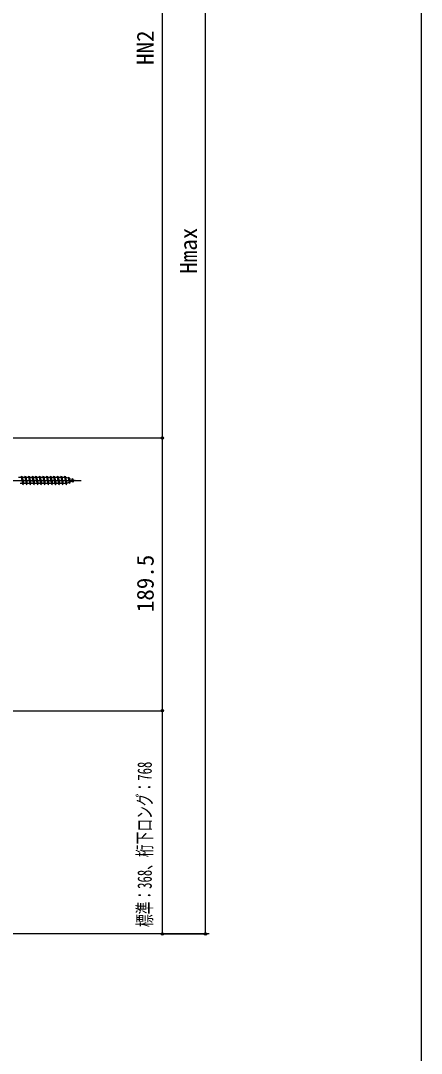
# Model space of a CAD drawing. Units: millimetres, scale not verified. Extents: x -700 to 700, y -1043 to 1037.
# Drawn here: x 422 to 700, y -203 to 514 of the extents above; entities that cross this region are included whole.
import ezdxf
from ezdxf.enums import TextEntityAlignment as Align

# ---------------------------------------------------------------- set-up
doc = ezdxf.new("R2010")
doc.units = ezdxf.units.MM
doc.header["$LTSCALE"] = 6
for name, color, linetype in [('0-4_YKK_12', 2, 'Continuous'), ('0-5_YKK_13', 4, 'Continuous'), ('0-6_YKK_D', 6, 'Continuous'), ('0-7_YKK_ZWAK', 7, 'Continuous'), ('0-8_YSS_K', 3, 'Continuous')]:
    doc.layers.add(name, color=color, linetype=linetype)
doc.styles.add('ＭＳ ゴシック', font='')
doc.styles.get('ＭＳ ゴシック').set_extended_font_data('MS Gothic')

msp = doc.modelspace()

# ---------------------------------------------------------------- linework, layer by layer
at = {"layer": '0-4_YKK_12'}
msp.add_line((361.4, 194.745), (463.509, 194.745), dxfattribs=at)
at = {"layer": '0-5_YKK_13'}
for p, q in [((420.15, 196.995), (421.9, 196.995)), ((422.4, 197.745), (423.15, 191.745)), ((422.65, 196.995), (424.4, 196.995)), ((422.65, 196.995), (423.65, 192.495)), ((424.9, 197.745), (425.65, 191.745)), ((425.15, 196.995), (426.9, 196.995)), ((425.15, 196.995), (426.15, 192.495)), ((427.4, 197.745), (428.15, 191.745)), ((427.65, 196.995), (429.4, 196.995)), ((427.65, 196.995), (428.65, 192.495)), ((429.4, 196.995), (430.4, 192.495)), ((429.9, 197.745), (430.65, 191.745)), ((430.15, 196.995), (430.65, 196.995)), ((430.15, 196.995), (430.65, 194.745)), ((430.65, 196.995), (431.9, 196.995)), ((430.65, 194.745), (431.15, 192.495)), ((432.4, 197.745), (433.15, 191.745)), ((432.65, 196.995), (434.4, 196.995)), ((432.65, 196.995), (433.65, 192.495)), ((434.9, 197.745), (435.65, 191.745)), ((435.15, 196.995), (436.9, 196.995)), ((435.15, 196.995), (436.15, 192.495)), ((437.4, 197.745), (438.15, 191.745)), ((437.65, 196.995), (439.4, 196.995)), ((437.65, 196.995), (438.65, 192.495)), ((439.9, 197.745), (440.65, 191.745)), ((440.15, 196.995), (441.9, 196.995)), ((440.15, 196.995), (441.15, 192.495)), ((442.4, 197.745), (443.15, 191.745)), ((442.65, 196.995), (444.4, 196.995)), ((442.65, 196.995), (443.65, 192.495)), ((444.9, 197.745), (445.65, 191.745)), ((445.15, 196.995), (446.9, 196.995)), ((445.15, 196.995), (446.15, 192.495)), ((447.4, 197.745), (448.15, 191.745)), ((447.65, 196.995), (449.4, 196.995)), ((447.65, 196.995), (448.65, 192.495)), ((449.9, 197.745), (450.65, 191.745)), ((450.15, 196.995), (450.65, 196.995)), ((450.15, 196.995), (450.65, 194.745)), ((450.65, 196.995), (451.9, 196.995)), ((450.65, 194.745), (451.15, 192.495)), ((452.4, 197.745), (453.15, 191.745)), ((452.65, 196.995), (453.65, 192.495)), ((454.986, 197.059), (454.527, 196.423)), ((454.527, 196.423), (455.22, 193.306)), ((454.986, 197.059), (455.339, 196.144)), ((454.986, 197.059), (455.54, 192.623)), ((455.339, 196.144), (457.234, 195.491)), ((455.339, 196.144), (455.917, 193.546)), ((457.542, 194.106), (455.917, 193.546)), ((457.598, 196.159), (457.234, 195.491)), ((457.234, 195.491), (457.542, 194.106)), ((457.937, 193.449), (457.542, 194.106)), ((457.598, 196.159), (458.046, 195.212)), ((457.598, 196.159), (457.937, 193.449)), ((457.937, 193.449), (458.239, 194.346)), ((458.046, 195.212), (459.4, 194.745)), ((458.046, 195.212), (458.239, 194.346)), ((459.4, 194.745), (458.239, 194.346)), ((422.9, 192.495), (421.15, 192.495)), ((425.4, 192.495), (423.65, 192.495)), ((427.9, 192.495), (426.15, 192.495)), ((430.4, 192.495), (428.65, 192.495)), ((432.9, 192.495), (431.15, 192.495)), ((435.4, 192.495), (433.65, 192.495)), ((437.9, 192.495), (436.15, 192.495)), ((440.4, 192.495), (438.65, 192.495)), ((442.9, 192.495), (441.15, 192.495)), ((445.4, 192.495), (443.65, 192.495)), ((447.9, 192.495), (446.15, 192.495)), ((450.4, 192.495), (448.65, 192.495)), ((450.4, 192.495), (450.65, 191.745)), ((450.65, 191.745), (451.15, 192.495)), ((452.866, 192.495), (451.15, 192.495)), ((452.898, 192.507), (452.866, 192.495)), ((455.22, 193.306), (453.594, 192.746)), ((455.54, 192.623), (455.22, 193.306)), ((455.54, 192.623), (455.917, 193.546))]:
    msp.add_line(p, q, dxfattribs=at)
for points in [[(421.9, 196.995), (422.4, 197.745), (422.65, 196.995)], [(421.9, 196.995), (422.9, 192.495), (423.15, 191.745), (423.65, 192.495)], [(424.4, 196.995), (424.9, 197.745), (425.15, 196.995)], [(424.4, 196.995), (425.4, 192.495), (425.65, 191.745), (426.15, 192.495)], [(426.9, 196.995), (427.4, 197.745), (427.65, 196.995)], [(426.9, 196.995), (427.9, 192.495), (428.15, 191.745), (428.65, 192.495)], [(429.4, 196.995), (429.9, 197.745), (430.15, 196.995)], [(431.9, 196.995), (432.4, 197.745), (432.65, 196.995)], [(431.9, 196.995), (432.9, 192.495), (433.15, 191.745), (433.65, 192.495)], [(434.4, 196.995), (434.9, 197.745), (435.15, 196.995)], [(434.4, 196.995), (435.4, 192.495), (435.65, 191.745), (436.15, 192.495)], [(436.9, 196.995), (437.4, 197.745), (437.65, 196.995)], [(436.9, 196.995), (437.9, 192.495), (438.15, 191.745), (438.65, 192.495)], [(439.4, 196.995), (439.9, 197.745), (440.15, 196.995)], [(439.4, 196.995), (440.4, 192.495), (440.65, 191.745), (441.15, 192.495)], [(441.9, 196.995), (442.4, 197.745), (442.65, 196.995)], [(441.9, 196.995), (442.9, 192.495), (443.15, 191.745), (443.65, 192.495)], [(444.4, 196.995), (444.9, 197.745), (445.15, 196.995)], [(444.4, 196.995), (445.4, 192.495), (445.65, 191.745), (446.15, 192.495)], [(446.9, 196.995), (447.4, 197.745), (447.65, 196.995)], [(446.9, 196.995), (447.9, 192.495), (448.15, 191.745), (448.65, 192.495)], [(449.4, 196.995), (449.9, 197.745), (450.15, 196.995)], [(449.4, 196.995), (450.4, 192.495), (450.65, 191.745)], [(451.9, 196.995), (452.4, 197.745), (452.65, 196.995)], [(451.9, 196.995), (452.9, 192.495), (453.15, 191.745), (453.65, 192.495)], [(452.65, 196.995), (452.866, 196.995), (454.527, 196.423)], [(430.4, 192.495), (430.65, 191.745), (431.15, 192.495)]]:
    msp.add_lwpolyline(points, dxfattribs=at)
at = {"layer": '0-6_YKK_D'}
for p, q in [((550, -120.255), (550, 851.8)), ((520, 224.245), (520, 784.3)), ((369.5, 224.245), (521, 224.245)), ((369.5, 224.245), (521, 224.245)), ((520, 34.745), (520, 224.245)), ((339, 34.745), (521, 34.745)), ((339, 34.745), (521, 34.745)), ((520, -120.255), (520, 34.745)), ((520.5, -120.255), (521, -120.255)), ((520.5, -120.255), (551, -120.255))]:
    msp.add_line(p, q, dxfattribs=at)
for centre in [(520, 224.245), (520, 224.245), (520, 34.745), (520, 34.745), (520, -120.255), (550, -120.255)]:
    msp.add_circle(centre, 0.85, dxfattribs=at)
at = {"layer": '0-7_YKK_ZWAK'}
msp.add_lwpolyline([(-700, -1043.2), (700, -1043.2), (700, 996.8)], dxfattribs=at)
at = {"layer": '0-8_YSS_K'}
msp.add_line((552.627, -120.255), (208.668, -120.255), dxfattribs=at)

# ---------------------------------------------------------------- texts
at = {"layer": '0-6_YKK_D', "style": 'ＭＳ ゴシック'}
for s, p in [('HN2', (517.5, 483.318)), ('Hmax', (547.5, 338.318)), ('189.5', (517.5, 103.223))]:
    msp.add_text(s, height=11.73, rotation=90, dxfattribs=at).set_placement(p, align=Align.BOTTOM_LEFT)
at = {"layer": '0-6_YKK_D', "style": 'ＭＳ ゴシック', "width": 0.65}
msp.add_text('標準：368、桁下ロング：768', height=9.971, rotation=90, dxfattribs=at).set_placement((515.645, -115.484), align=Align.BOTTOM_LEFT)

doc.saveas('drawing.dxf')
